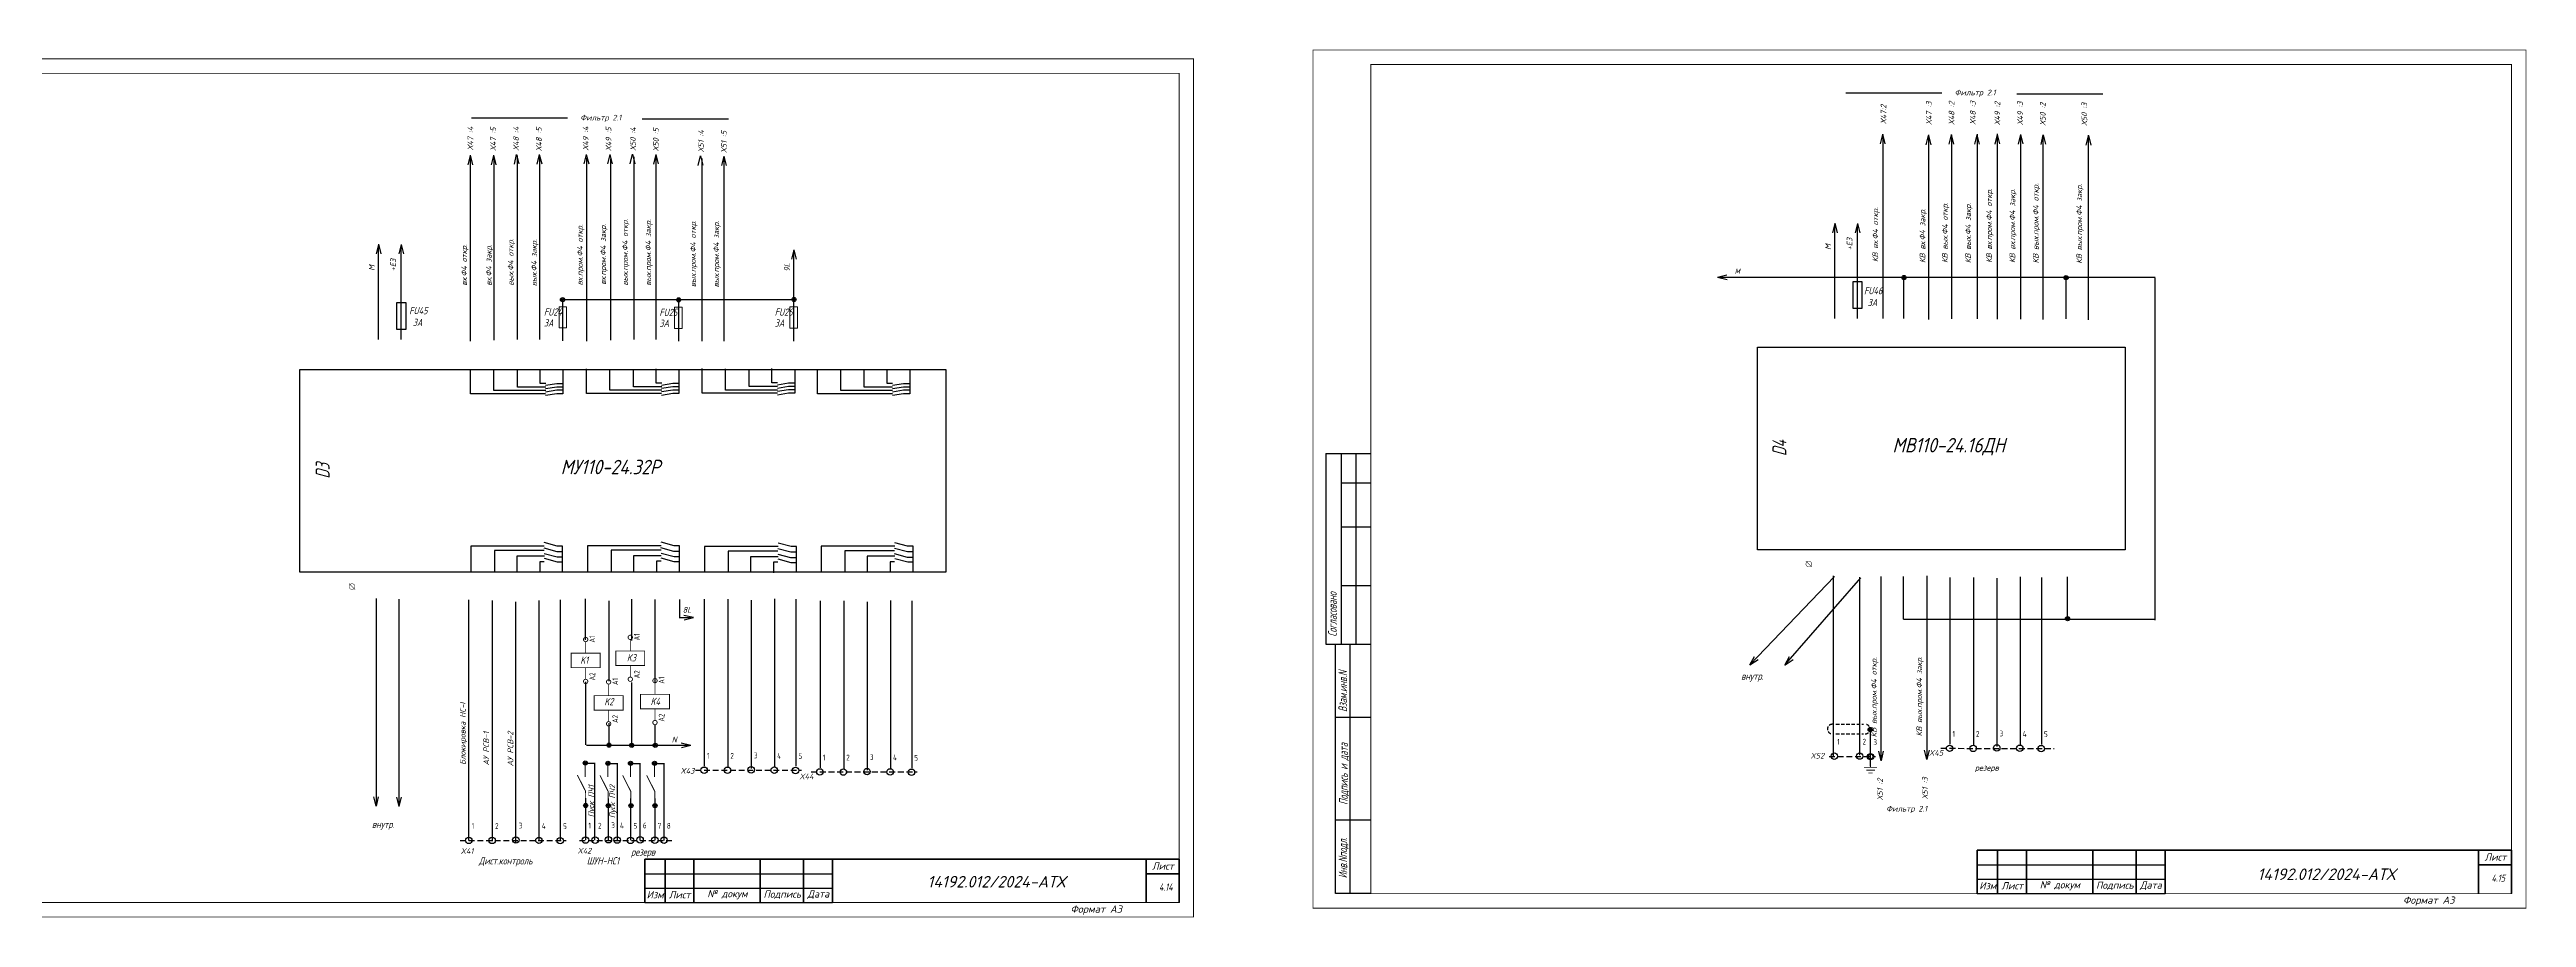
# Model space of a CAD drawing. Header units: millimetres. Extents: x 1463 to 10524, y 7125 to 13164.
# Drawn here: x 8748 to 9605, y 9977 to 10277 of the extents above; entities that cross this region are included whole.
import ezdxf
from ezdxf.enums import TextEntityAlignment as Align

# ---------------------------------------------------------------- set-up
doc = ezdxf.new("R2010")
doc.units = ezdxf.units.MM
doc.header["$LTSCALE"] = 4
doc.set_wipeout_variables(frame=1)
doc.linetypes.add('DASHED', pattern=[0.75, 0.5, -0.25])
doc.linetypes.add('SolidLine', pattern=[0])
for name, color, linetype in [("Contact's", 104, 'Continuous'), ('G', 5, 'Continuous'), ('LOC', 8, 'Continuous'), ('RED_2.5mm^2', 1, 'Continuous'), ('SYMS', 7, 'Continuous'), ('Вспомогательная', 1, 'Continuous'), ('Текст', 2, 'Continuous')]:
    doc.layers.add(name, color=color, linetype=linetype)
for name, color, linetype, lineweight in [('RAMKA', 7, 'Continuous', 25), ('SHTAMP', 7, 'SolidLine', 25), ('Основеая', 5, 'Continuous', 60), ('СХЕМА', 7, 'Continuous', 25)]:
    doc.layers.add(name, color=color, linetype=linetype, lineweight=lineweight)
doc.styles.add('COTES', font='cs_gost2304.shx', dxfattribs={"width": 0.75, "oblique": 15})
doc.styles.add('ISOCPEUR', font='isocpeui.ttf')
doc.styles.add('ISOCPEUR25.10.00', font='isocpeur.ttf', dxfattribs={"height": 2.5})
doc.styles.add('Simplex00.10.00', font='simplex.shx')
doc.styles.add('Simplex25.085.00', font='simplex.shx', dxfattribs={"width": 0.85, "oblique": 15, "height": 2.5})
doc.styles.add('Simplex25.085.15', font='GOST_A.TTF', dxfattribs={"width": 0.85, "oblique": 15, "height": 2.5})
doc.styles.add('Tah25.10.00', font='tahoma.ttf', dxfattribs={"height": 2.5})
doc.styles.add('WD', font='romans.shx')
doc.styles.add('ГОСТ', font='isocpeur.ttf', dxfattribs={"oblique": 15})
doc.styles.add('Стиль мой-1', font='GOST_A.TTF', dxfattribs={"width": 0.85, "oblique": 15, "height": 2.5})
doc.linetypes.add('Modbus_LINE', pattern='A,7.5,-4,["Modbus",Standard,S=2.5,R=0,X=-1.5,Y=-1.25],-15', length=26.5)

# ---------------------------------------------------------------- blocks, each defined once
blk = doc.blocks.new('Формат А3')
at = {"color": 0, "linetype": 'Continuous', "const_width": 0.3}
for points in [[(-420, 297), (0, 297), (0, 0), (-420, 0)], [(-400, 5), (-400, 292), (-5, 292), (-5, 5)]]:
    blk.add_lwpolyline(points, close=True, dxfattribs=at)
at = {"color": 0, "linetype": 'Continuous', "style": 'Simplex00.10.00', "oblique": 15}
blk.add_text('Формат А3', height=2.5, dxfattribs=at).set_placement((-33.67, 2.75), align=Align.MIDDLE_CENTER)
blk = doc.blocks.new('A$C73A268AF')
at = {"lineweight": 30}
for p, q in [((4.57, 157.46), (20.05, 157.46)), ((4.57, 157.46), (4.57, 91.46)), ((9.89, 157.46), (9.89, 91.46)), ((14.97, 157.46), (14.97, 91.46)), ((9.89, 147.31), (20.05, 147.31)), ((9.89, 132.08), (20.05, 132.08)), ((9.89, 111.77), (20.05, 111.77)), ((4.57, 91.46), (20.05, 91.46)), ((7.96, 5.15), (7.96, 91.46)), ((13.04, 5.15), (13.04, 91.46)), ((20.15, 66.08), (7.96, 66.08)), ((20.15, 30.54), (7.96, 30.54))]:
    blk.add_line(p, q, dxfattribs=at)
blk.add_lwpolyline([(20.15, 5.15), (7.96, 5.15)], dxfattribs=at)
at = {"layer": 'Вспомогательная', "color": 7}
for p, q in [((230.15, 15.15), (295.15, 15.15)), ((230.15, 10.15), (295.15, 10.15)), ((230.15, 5.15), (295.15, 5.15))]:
    blk.add_line(p, q, dxfattribs=at)
at = {"layer": 'Основеая', "color": 7}
for p, q in [((230.15, 20.15), (230.15, 5.15)), ((415.15, 20.15), (230.15, 20.15)), ((237.15, 20.15), (237.15, 5.15)), ((247.15, 20.15), (247.15, 5.15)), ((270.15, 20.15), (270.15, 5.15)), ((285.15, 20.15), (285.15, 5.15)), ((295.15, 20.15), (295.15, 5.15)), ((403.72, 20.15), (403.72, 5.15)), ((415.15, 20.15), (415.15, 5.15)), ((403.72, 15.15), (415.15, 15.15))]:
    blk.add_line(p, q, dxfattribs=at)
blk.add_blockref('Формат А3', (420.15, 0.15))
at = {"layer": 'RAMKA', "style": 'COTES', "oblique": 15, "width": 0.75}
for s, p in [('Согласовано', (8.35, 94.1)), ('Взам.инв.N', (11.94, 68.02)), ('Подпись и дата', (12.17, 35.86)), ('Инв.Nподл.', (11.97, 10.43))]:
    blk.add_text(s, height=3, rotation=90, dxfattribs=at).set_placement(p)
at = {"layer": 'Текст', "color": 7, "char_height": 2.5, "style": 'ГОСТ'}
for s, insert, width, attachment_point in [('{\\fISOCPEUR|b0|i0|c204|p34;Лист}', (413.32, 17.81), 11.4585, 6), ('{\\fISOCPEUR|b0|i0|c204|p34;Изм}', (233.75, 7.88), 7, 5), ('{\\fISOCPEUR|b0|i0|c204|p34;Лист}', (242.25, 7.88), 10, 5), ('{\\fISOCPEUR|b0|i0|c204|p34;№ докум}', (258.75, 7.88), 23, 5), ('{\\fISOCPEUR|b0|i0|c204|p34;Подпись}', (277.75, 7.88), 15, 5), ('{\\fISOCPEUR|b0|i0|c204|p34;Дата}', (290.25, 7.88), 10, 5)]:
    blk.add_mtext(s, dxfattribs=dict(at, insert=insert, width=width, attachment_point=attachment_point))
blk = doc.blocks.new('Клеммное соединение')
at = {"linetype": 'Continuous'}
blk.add_wipeout([(0, -1), (-0.44, -0.9), (-0.6, -0.8), (-0.71, -0.7), (-0.8, -0.6), (-0.87, -0.5), (-0.92, -0.4), (-0.95, -0.3), (-0.98, -0.2), (-0.99, -0.1), (-0.99, 0), (-0.99, 0.1), (-0.98, 0.2), (-0.95, 0.3), (-0.92, 0.4), (-0.87, 0.5), (-0.8, 0.6), (-0.71, 0.7), (-0.6, 0.8), (-0.44, 0.9), (0, 1), (0.44, 0.9), (0.6, 0.8), (0.71, 0.7), (0.8, 0.6), (0.87, 0.5), (0.92, 0.4), (0.95, 0.3), (0.98, 0.2), (0.99, 0.1), (1, 0), (0.99, -0.1), (0.98, -0.2), (0.95, -0.3), (0.92, -0.4), (0.87, -0.5), (0.8, -0.6), (0.71, -0.7), (0.6, -0.8), (0.44, -0.9)], dxfattribs=at)
at = {"color": 0, "linetype": 'Continuous', "lineweight": -2, "const_width": 0.15}
blk.add_lwpolyline([(-1.06, -1.06), (1.06, 1.06)], dxfattribs=at)
blk.add_lwpolyline([(-1, 0, 1), (1, 0, 1)], format="xyb", close=True, dxfattribs=at)
blk = doc.blocks.new('WDDOT')
for radius in [0.72, 0.449, 0.223]:
    blk.add_circle((0, 0), radius)
blk = doc.blocks.new('VT0W02')
blk.add_circle((0, 0), 0.0699)
at = {"style": 'WD'}
for tag, p, width in [('INST', (0.062, 0.42), 0.7), ('LOC', (0.062, 0.25), 0.7), ('DESC1', (0.053, -0.385), 0.8)]:
    blk.add_attdef(tag, p, '', height=0.125, dxfattribs=dict(at, width=width))
at = {"style": 'WD', "flags": 1}
for tag, p, height in [('X4TERM01', (-0.07, 0), 0.0125), ('X4TERMDESC01', (-0.055, -0.023), 0.025), ('X2TERMDESC01', (-0.006, 0.029), 0.025), ('STRIPSEQ', (0, 0), 0.00125), ('X2TERM01', (0, 0.07), 0.0125), ('X1TERMDESC01', (0.039, -0.003), 0.025), ('X1TERM01', (0.07, 0), 0.0125), ('LINKTERM', (0, -0.002), 0.00125), ('X8TERM01', (0, -0.07), 0.0125), ('X8TERMDESC01', (0, -0.054), 0.025)]:
    blk.add_attdef(tag, p, '', height=height, dxfattribs=at)
at = {"linetype": 'Continuous', "style": 'WD'}
for tag, p, height, width, flags in [('WIRENO', (0.062, 0.094), 0.125, 0.8, 8), ('TAGSTRIP', (0.053, -0.229), 0.125, 0.9, 8), ('DESC2', (0.053, -0.541), 0.125, 0.8, 8), ('CAT', (0.213, -0.406), 0.109, 0.8, 1), ('DESC3', (0.053, -0.698), 0.125, 0.8, 8)]:
    blk.add_attdef(tag, p, '', height=height, dxfattribs=dict(at, width=width, flags=flags))
at = {"linetype": 'Continuous', "style": 'WD', "width": 0.8, "flags": 1}
blk.add_attdef('MFG', text='', height=0.109, dxfattribs=at).set_placement((0.088, -0.406), align=Align.RIGHT)
at = {"style": 'WD', "width": 0.7, "flags": 1}
blk.add_attdef('ASSYCODE', (0.062, -0.281), '', height=0.01, dxfattribs=at)
blk = doc.blocks.new('Coil')
at = {"color": 0, "linetype": 'Continuous', "lineweight": -2, "const_width": 0.3}
for points in [[(0.75, -0.75, -1), (0.75, 0.75, -1)], [(15.25, -0.75, -1), (15.25, 0.75, -1)]]:
    blk.add_lwpolyline(points, format="xyb", close=True, dxfattribs=at)
for points in [[(5.5, 0), (1.5, 0)], [(10.5, 0), (14.5, 0)]]:
    blk.add_lwpolyline(points, dxfattribs=at)
blk.add_lwpolyline([(5.5, -5), (10.5, -5), (10.5, 5), (5.5, 5)], close=True, dxfattribs=at)
at = {"color": 0, "linetype": 'Continuous', "lineweight": -2, "style": 'Simplex25.085.00', "oblique": 10, "width": 0.8, "flags": 4}
blk.add_attdef('ЭЛЕМЕНТ', text='', height=2.5, dxfattribs=at).set_placement((8, 7.5), align=Align.MIDDLE)
at = {"color": 0, "linetype": 'Continuous', "lineweight": 9, "style": 'ISOCPEUR25.10.00', "oblique": 10, "width": 0.85, "flags": 5}
blk.add_attdef('ТИП', text='', height=2.5, dxfattribs=at).set_placement((8, 7.5), align=Align.MIDDLE)
at = {"color": 0, "linetype": 'Continuous', "lineweight": 9, "style": 'Tah25.10.00', "width": 0.8, "flags": 8}
blk.add_attdef('ОБМОТКА', text='', height=2.5, dxfattribs=at).set_placement((8, 0), align=Align.MIDDLE)
at = {"layer": "Contact's", "linetype": 'Continuous', "lineweight": 9, "style": 'Simplex00.10.00', "width": 0.7, "flags": 8}
for tag, p in [('#(A1/L)', (0.75, -2.3)), ('#(A2/N)', (15.25, -2.3))]:
    blk.add_attdef(tag, text='', height=2, dxfattribs=at).set_placement(p, align=Align.MIDDLE)
blk = doc.blocks.new('PE - заземление')
at = {"color": 0, "linetype": 'Continuous', "lineweight": -2, "const_width": 0.3}
blk.add_lwpolyline([(-0.75, -0.75, -1), (0.75, -0.75, -1)], format="xyb", close=True, dxfattribs=at)
at = {"color": 0, "linetype": 'Continuous', "lineweight": -2}
for points, const_width in [([(-2.25, -4.5), (2.25, -4.5)], 0.25), ([(-1.5, -5.46), (1.5, -5.46)], 0.25), ([(-0.75, -6.42), (0.75, -6.42)], 0.25), ([(0, -4.5), (0, -1.5)], 0.3)]:
    blk.add_lwpolyline(points, dxfattribs=dict(at, const_width=const_width))
at = {"color": 0, "linetype": 'Continuous', "lineweight": 9, "style": 'ISOCPEUR25.10.00', "oblique": 10, "width": 0.85, "flags": 9}
blk.add_attdef('ТИП', (0, 0), '', height=2.5, dxfattribs=at)

msp = doc.modelspace()

# ---------------------------------------------------------------- linework, layer by layer
at = {"color": 7, "ltscale": 0.2}
for p, q in [((9402.95, 10262.08), (9369.7, 10262.08)), ((9428.9, 10261.9), (9458.77, 10261.9)), ((8927.06, 10253.39), (8893.81, 10253.39)), ((8953.01, 10253.21), (8982.88, 10253.21)), ((8893.52, 10158.05), (8893.52, 10166.62)), ((8901.59, 10159.17), (8901.59, 10166.53)), ((8909.74, 10160.35), (8909.74, 10166.41)), ((8917.62, 10161.65), (8917.62, 10166.57)), ((8925.53, 10166.42), (8925.53, 10158.05)), ((8933.69, 10158.13), (8933.69, 10166.7)), ((8941.76, 10159.25), (8941.76, 10166.61)), ((8949.91, 10160.43), (8949.91, 10166.49)), ((8957.79, 10161.73), (8957.79, 10166.65)), ((8965.7, 10166.5), (8965.7, 10158.13)), ((8973.78, 10158.22), (8973.78, 10166.79)), ((8981.85, 10159.34), (8981.85, 10166.7)), ((8990.01, 10160.52), (8990.01, 10166.58)), ((8997.88, 10161.82), (8997.88, 10166.74)), ((9005.79, 10166.59), (9005.79, 10158.22)), ((9013.62, 10158.05), (9013.62, 10166.61)), ((9021.7, 10159.16), (9021.7, 10166.52)), ((9029.85, 10160.35), (9029.85, 10166.41)), ((9037.73, 10161.64), (9037.73, 10166.56)), ((9045.64, 10166.41), (9045.64, 10158.05)), ((8919.52, 10158.05), (8893.52, 10158.05)), ((8919.55, 10159.17), (8901.59, 10159.17)), ((8919.55, 10160.35), (8909.74, 10160.35)), ((8919.55, 10161.65), (8917.62, 10161.65)), ((8923.35, 10161.52), (8919.51, 10160.88)), ((8923.36, 10159.26), (8919.52, 10158.61)), ((8923.36, 10158.05), (8919.52, 10157.41)), ((8923.37, 10160.38), (8919.53, 10159.74)), ((8925.51, 10161.52), (8923.35, 10161.52)), ((8925.53, 10159.26), (8923.36, 10159.26)), ((8925.53, 10158.05), (8923.36, 10158.05)), ((8925.54, 10160.38), (8923.37, 10160.38)), ((8959.69, 10158.13), (8933.69, 10158.13)), ((8959.72, 10159.25), (8941.76, 10159.25)), ((8959.72, 10160.43), (8949.91, 10160.43)), ((8959.72, 10161.73), (8957.79, 10161.73)), ((8963.52, 10161.61), (8959.67, 10160.96)), ((8963.53, 10159.34), (8959.69, 10158.69)), ((8963.53, 10158.13), (8959.69, 10157.49)), ((8963.54, 10160.47), (8959.7, 10159.82)), ((8965.68, 10161.61), (8963.52, 10161.61)), ((8965.7, 10159.34), (8963.53, 10159.34)), ((8965.7, 10158.13), (8963.53, 10158.13)), ((8965.71, 10160.47), (8963.54, 10160.47)), ((8999.78, 10158.22), (8973.78, 10158.22)), ((8999.81, 10159.34), (8981.85, 10159.34)), ((8999.81, 10160.52), (8990.01, 10160.52)), ((8999.81, 10161.82), (8997.88, 10161.82)), ((9003.61, 10161.7), (8999.77, 10161.05)), ((9003.62, 10159.43), (8999.78, 10158.78)), ((9003.62, 10158.22), (8999.78, 10157.58)), ((9003.64, 10160.55), (8999.8, 10159.91)), ((9005.78, 10161.69), (9003.61, 10161.69)), ((9005.79, 10159.43), (9003.62, 10159.43)), ((9005.79, 10158.22), (9003.62, 10158.22)), ((9005.8, 10160.55), (9003.64, 10160.55)), ((9039.63, 10158.05), (9013.62, 10158.05)), ((9039.66, 10159.16), (9021.7, 10159.16)), ((9039.66, 10160.35), (9029.85, 10160.35)), ((9039.66, 10161.64), (9037.73, 10161.64)), ((9043.45, 10161.52), (9039.61, 10160.87)), ((9043.47, 10159.25), (9039.63, 10158.6)), ((9043.47, 10158.05), (9039.63, 10157.4)), ((9043.48, 10160.38), (9039.64, 10159.73)), ((9045.62, 10161.52), (9043.45, 10161.52)), ((9045.64, 10159.25), (9043.47, 10159.25)), ((9045.64, 10158.05), (9043.47, 10158.05)), ((9045.65, 10160.38), (9043.48, 10160.38)), ((8919.06, 10105.33), (8893.58, 10105.33)), ((8893.58, 10105.33), (8893.58, 10096.48)), ((8919.04, 10103.78), (8901.79, 10103.78)), ((8901.79, 10103.78), (8901.79, 10096.35)), ((8923.5, 10103.38), (8919.01, 10104.58)), ((8923.55, 10105.33), (8919.06, 10106.54)), ((8925.36, 10103.38), (8923.5, 10103.38)), ((8925.41, 10105.33), (8923.55, 10105.33)), ((8925.41, 10096.48), (8925.41, 10105.33)), ((8959.5, 10105.46), (8934.02, 10105.46)), ((8934.02, 10105.46), (8934.02, 10096.61)), ((8959.48, 10103.9), (8942.23, 10103.9)), ((8942.23, 10103.9), (8942.23, 10096.48)), ((8963.93, 10103.5), (8959.45, 10104.71)), ((8963.99, 10105.46), (8959.5, 10106.66)), ((8965.79, 10103.5), (8963.93, 10103.5)), ((8965.85, 10105.46), (8963.99, 10105.46)), ((8965.85, 10096.61), (8965.85, 10105.46)), ((9000, 10105.13), (8974.52, 10105.13)), ((8974.52, 10105.13), (8974.52, 10096.27)), ((8999.98, 10103.57), (8982.73, 10103.57)), ((8982.73, 10103.57), (8982.73, 10096.14)), ((9004.44, 10103.17), (8999.95, 10104.37)), ((9004.49, 10105.13), (9000, 10106.33)), ((9006.29, 10103.17), (9004.44, 10103.17)), ((9006.35, 10105.13), (9004.49, 10105.13)), ((9006.35, 10096.27), (9006.35, 10105.13)), ((9040.39, 10105.3), (9014.9, 10105.3)), ((9014.9, 10105.3), (9014.9, 10096.44)), ((9040.36, 10103.74), (9023.11, 10103.74)), ((9023.11, 10103.74), (9023.11, 10096.31)), ((9044.82, 10103.34), (9040.33, 10104.54)), ((9044.87, 10105.3), (9040.39, 10106.5)), ((9046.68, 10103.34), (9044.82, 10103.34)), ((9046.73, 10105.3), (9044.87, 10105.3)), ((9046.73, 10096.44), (9046.73, 10105.3)), ((8919.11, 10101.85), (8909.55, 10101.85)), ((8909.55, 10101.85), (8909.55, 10096.41)), ((8919.04, 10099.93), (8917.51, 10099.93)), ((8917.51, 10099.93), (8917.51, 10096.28)), ((8923.54, 10101.44), (8919.06, 10102.65)), ((8923.62, 10099.78), (8919.14, 10100.99)), ((8925.4, 10101.44), (8923.54, 10101.44)), ((8925.48, 10099.78), (8923.62, 10099.78)), ((8959.54, 10101.98), (8949.99, 10101.98)), ((8949.99, 10101.98), (8949.99, 10096.54)), ((8959.48, 10100.06), (8957.95, 10100.06)), ((8957.95, 10100.06), (8957.95, 10096.41)), ((8963.98, 10101.57), (8959.49, 10102.77)), ((8964.06, 10099.91), (8959.58, 10101.11)), ((8965.84, 10101.57), (8963.98, 10101.57)), ((8965.92, 10099.91), (8964.06, 10099.91)), ((9000.05, 10101.65), (8990.49, 10101.65)), ((8990.49, 10101.65), (8990.49, 10096.21)), ((8999.98, 10099.72), (8998.45, 10099.72)), ((8998.45, 10099.72), (8998.45, 10096.08)), ((9004.48, 10101.24), (9000, 10102.44)), ((9004.56, 10099.58), (9000.08, 10100.78)), ((9006.34, 10101.24), (9004.48, 10101.24)), ((9006.42, 10099.58), (9004.56, 10099.58)), ((9040.43, 10101.81), (9030.87, 10101.81)), ((9030.87, 10101.81), (9030.87, 10096.38)), ((9040.36, 10099.89), (9038.84, 10099.89)), ((9038.84, 10099.89), (9038.84, 10096.24)), ((9044.86, 10101.41), (9040.38, 10102.61)), ((9044.95, 10099.75), (9040.46, 10100.95)), ((9046.72, 10101.41), (9044.86, 10101.41)), ((9046.81, 10099.75), (9044.95, 10099.75))]:
    msp.add_line(p, q, dxfattribs=at)
at = {"color": 1, "ltscale": 0.2}
for p, q in [((8909.68, 10240.48), (8909.68, 10176.84)), ((9382.5, 10247.73), (9382.5, 10184.11)), ((9398.37, 10247.62), (9398.37, 10183.79)), ((9406.28, 10247.63), (9406.28, 10184.01)), ((9415.15, 10247.85), (9415.15, 10184.01)), ((9422.12, 10248), (9422.12, 10183.89)), ((9437.98, 10247.39), (9437.98, 10183.81)), ((8901.63, 10239.68), (8901.63, 10176.61)), ((8917.35, 10239.92), (8917.35, 10176.84)), ((8941.96, 10239.34), (8941.96, 10176.61)), ((8950.01, 10240.06), (8950.01, 10176.83)), ((8957.69, 10239.82), (8957.69, 10176.84)), ((8973.57, 10239.51), (8973.57, 10176.29)), ((8981.24, 10239.27), (8981.24, 10176.29)), ((9365.9, 10184.1), (9365.9, 10216.41)), ((9373.74, 10184.1), (9373.74, 10216.41)), ((8861.66, 10176.84), (8861.66, 10209.14)), ((8869.49, 10176.84), (8869.49, 10209.14)), ((9476.82, 10079.64), (9476.82, 10198.21)), ((9382.01, 10031.29), (9382.01, 10094.83)), ((9405.83, 10036.72), (9405.83, 10094.51)), ((9414, 10036.46), (9414, 10094.51)), ((9430.19, 10036.46), (9430.19, 10094.67)), ((9437.55, 10036.71), (9437.55, 10094.51)), ((8892.92, 10003.45), (8892.92, 10086.76)), ((8901.09, 10003.19), (8901.09, 10086.5)), ((8909.18, 10002.7), (8909.18, 10086.01)), ((8917.28, 10003.19), (8917.28, 10086.5)), ((8924.64, 10003.43), (8924.64, 10086.75)), ((8933.38, 10072.86), (8933.38, 10087.12)), ((8941.51, 10058.6), (8941.51, 10086.37)), ((8949.32, 10072.71), (8949.32, 10086.97)), ((8957.43, 10058), (8957.43, 10086.82)), ((8966.01, 10080.54), (8966.01, 10086.84)), ((8974.55, 10029.13), (8974.55, 10086.93)), ((8982.72, 10028.88), (8982.72, 10086.93)), ((8990.82, 10028.39), (8990.82, 10086.62)), ((8998.91, 10028.88), (8998.91, 10087.08)), ((9006.27, 10029.12), (9006.27, 10086.93)), ((9014.67, 10028.53), (9014.67, 10086.33)), ((9022.84, 10028.28), (9022.84, 10086.33)), ((9030.93, 10027.79), (9030.93, 10086.02)), ((9039.03, 10028.28), (9039.03, 10086.48)), ((9046.39, 10028.52), (9046.39, 10086.33)), ((9422.1, 10035.97), (9422.1, 10094.21)), ((8933.4, 10036.52), (8933.4, 10058.32)), ((8949.33, 10036.37), (8949.33, 10058.16)), ((8941.52, 10036.29), (8941.52, 10044.05)), ((8957.44, 10036.35), (8957.44, 10043.45)), ((8936.54, 10003.52), (8936.54, 10030.28)), ((8944.38, 10003.43), (8944.38, 10030.19)), ((8952.22, 10003.43), (8952.22, 10030.19)), ((8960.53, 10003.43), (8960.53, 10030.19)), ((8933.41, 10003.61), (8933.41, 10018.03)), ((8941.25, 10003.52), (8941.25, 10017.93)), ((8949.08, 10003.52), (8949.08, 10017.93)), ((8957.4, 10003.52), (8957.4, 10017.93))]:
    msp.add_line(p, q, dxfattribs=at)
at = {"linetype": 'DASHED', "ltscale": 0.6}
for p, q in [((9366.28, 10043.64), (9375.9, 10043.64)), ((9366.28, 10040.35), (9375.84, 10040.35))]:
    msp.add_line(p, q, dxfattribs=at)
at = {"linetype": 'DASHED'}
for p, q in [((9402.67, 10035.34), (9441.87, 10035.28)), ((8971.38, 10027.75), (9008.09, 10027.75)), ((9011.5, 10027.15), (9048.21, 10027.15)), ((9363.94, 10032.53), (9379.99, 10032.47)), ((8889.9, 10003.48), (8926.61, 10003.48)), ((8931.23, 10003.44), (8963.26, 10003.44))]:
    msp.add_line(p, q, dxfattribs=at)
at = {"linetype": 'Continuous', "ltscale": 0.6}
for points in [[(8867.97, 10189.6), (8871.08, 10189.6), (8871.08, 10180.29), (8867.97, 10180.29)], [(9372.22, 10196.86), (9375.32, 10196.86), (9375.32, 10187.56), (9372.22, 10187.56)]]:
    msp.add_lwpolyline(points, close=True, dxfattribs=at)
at = {"ltscale": 0.2, "const_width": 0.33}
for points in [[(8933.39, 10015.64), (8933.38, 10020.44), (8930.51, 10026.09)], [(8933.23, 10025.46), (8933.23, 10030.09)], [(8941.22, 10015.54), (8941.22, 10020.34), (8938.35, 10025.99)], [(8941.07, 10025.37), (8941.07, 10029.99)], [(8949.06, 10015.54), (8949.05, 10020.34), (8946.19, 10025.99)], [(8948.91, 10025.37), (8948.91, 10029.99)], [(8957.38, 10015.54), (8957.37, 10020.34), (8954.5, 10025.99)], [(8957.22, 10025.37), (8957.22, 10029.99)]]:
    msp.add_lwpolyline(points, dxfattribs=at)
at = {"linetype": 'DASHED', "ltscale": 0.6}
for centre, start, end in [((9364.98, 10042.01), 87.39587, 270), ((9376.49, 10041.99), 267.39587, 90)]:
    msp.add_arc(centre, 1.64, start, end, dxfattribs=at)
at = {"layer": 'G', "color": 0}
for points in [[(9005.48, 10176.29), (9005.48, 10207.61)], [(8925.6, 10190.67), (9005.27, 10190.67)]]:
    msp.add_lwpolyline(points, dxfattribs=at)
at = {"layer": 'RED_2.5mm^2', "linetype": 'Continuous', "ltscale": 0.2}
for p, q in [((8893.38, 10240.64), (8893.38, 10176.29)), ((9430.24, 10247.69), (9430.24, 10183.9)), ((9453.64, 10247.53), (9453.64, 10183.64)), ((8933.71, 10239.58), (8933.71, 10176.29)), ((9325.6, 10198.43), (9476.88, 10198.43)), ((9389.83, 10184.14), (9389.83, 10198.38)), ((9445.99, 10184.01), (9445.99, 10198.26)), ((8925.44, 10176.36), (8925.44, 10190.6)), ((8965.61, 10176.31), (8965.61, 10190.55)), ((9389.74, 10080.05), (9389.74, 10094.83)), ((9397.85, 10031.46), (9397.85, 10095.02)), ((9446.51, 10079.92), (9446.51, 10094.71)), ((8965.74, 10080.6), (8969.91, 10080.6)), ((9389.75, 10080.07), (9476.82, 10080.07)), ((8933.68, 10036.4), (8969.45, 10036.4)), ((9378.31, 10029.12), (9378.31, 10041.83)), ((8933.27, 10030.19), (8936.44, 10030.19)), ((8941.11, 10030.1), (8944.28, 10030.1)), ((8948.94, 10030.1), (8952.12, 10030.1)), ((8957.26, 10030.1), (8960.43, 10030.1))]:
    msp.add_line(p, q, dxfattribs=at)
at = {"layer": 'RED_2.5mm^2', "color": 6, "linetype": 'Modbus_LINE', "ltscale": 40}
for p, q in [((9365.49, 10032.44), (9365.49, 10095.02)), ((9374.56, 10032.93), (9374.56, 10094.54))]:
    msp.add_line(p, q, dxfattribs=at)
at = {"layer": 'RED_2.5mm^2', "color": 6, "linetype": 'Modbus_LINE', "ltscale": 0.2}
for p, q in [((8860.92, 10015.69), (8860.92, 10087.22)), ((8868.84, 10015.53), (8868.84, 10086.99))]:
    msp.add_line(p, q, dxfattribs=at)
at = {"layer": 'SYMS', "linetype": 'Continuous', "ltscale": 0.2}
for p, q in [((8893.42, 10240.54), (8892.62, 10237.27)), ((8893.45, 10240.58), (8894.26, 10237.31)), ((8901.47, 10240.54), (8900.68, 10237.28)), ((8901.51, 10240.58), (8902.32, 10237.31)), ((8909.38, 10240.81), (8908.58, 10237.54)), ((8909.41, 10240.85), (8910.22, 10237.58)), ((8917.31, 10240.82), (8916.51, 10237.55)), ((8917.34, 10240.86), (8918.16, 10237.59)), ((8933.59, 10240.87), (8932.79, 10237.61)), ((8933.62, 10240.91), (8934.43, 10237.64)), ((8941.71, 10240.87), (8940.91, 10237.61)), ((8941.74, 10240.91), (8942.55, 10237.64)), ((8949.51, 10240.93), (8948.72, 10237.66)), ((8949.55, 10240.96), (8950.36, 10237.69)), ((8957.66, 10240.82), (8956.86, 10237.55)), ((8957.69, 10240.86), (8958.5, 10237.59)), ((8973.07, 10240.38), (8972.27, 10237.11)), ((8973.1, 10240.42), (8973.91, 10237.15)), ((8981.21, 10240.27), (8980.41, 10237.01)), ((8981.24, 10240.31), (8982.05, 10237.04)), ((9382.4, 10247.82), (9381.6, 10244.55)), ((9382.43, 10247.86), (9383.24, 10244.58)), ((9398.27, 10247.45), (9397.47, 10244.19)), ((9398.3, 10247.49), (9399.11, 10244.22)), ((9406.17, 10247.72), (9405.37, 10244.45)), ((9406.2, 10247.76), (9407.02, 10244.49)), ((9415.05, 10247.68), (9414.25, 10244.41)), ((9415.08, 10247.72), (9415.89, 10244.45)), ((9422.08, 10247.73), (9421.28, 10244.47)), ((9422.11, 10247.77), (9422.92, 10244.5)), ((9430.2, 10247.73), (9429.4, 10244.47)), ((9430.23, 10247.77), (9431.04, 10244.5)), ((9437.99, 10247.63), (9437.19, 10244.36)), ((9438.02, 10247.67), (9438.83, 10244.4)), ((9453.67, 10247.37), (9452.87, 10244.1)), ((9453.71, 10247.41), (9454.52, 10244.13)), ((9365.92, 10217.01), (9365.12, 10213.74)), ((9365.95, 10217.05), (9366.76, 10213.78)), ((9373.75, 10216.98), (9372.95, 10213.71)), ((9373.79, 10217.02), (9374.6, 10213.75)), ((8861.67, 10209.75), (8860.87, 10206.48)), ((8861.71, 10209.78), (8862.52, 10206.51)), ((8869.51, 10209.72), (8868.71, 10206.45)), ((8869.54, 10209.76), (8870.35, 10206.48)), ((9005.44, 10207.87), (9004.64, 10204.61)), ((9005.47, 10207.91), (9006.28, 10204.64)), ((9325.29, 10198.39), (9328.56, 10199.21)), ((9325.33, 10198.36), (9328.59, 10197.56)), ((8970.69, 10080.56), (8967.42, 10081.36)), ((8970.73, 10080.53), (8967.45, 10079.71)), ((8969.75, 10036.36), (8966.49, 10037.16)), ((8969.79, 10036.33), (8966.52, 10035.52)), ((9397.81, 10031.42), (9397, 10034.69)), ((9397.85, 10031.46), (9398.64, 10034.72)), ((9381.99, 10031.06), (9381.18, 10034.33)), ((9382.02, 10031.1), (9382.82, 10034.37))]:
    msp.add_line(p, q, dxfattribs=at)
at = {"layer": 'SYMS', "color": 6, "linetype": 'Continuous', "ltscale": 0.2}
for p, q in [((9336.47, 10064.19), (9338.1, 10067.14)), ((9336.52, 10064.19), (9339.33, 10066.05)), ((9348.63, 10064.17), (9350.26, 10067.12)), ((9348.68, 10064.18), (9351.48, 10066.03)), ((8860.88, 10015.29), (8860.07, 10018.56)), ((8860.92, 10015.33), (8861.71, 10018.6)), ((8868.8, 10015.16), (8867.99, 10018.43)), ((8868.83, 10015.2), (8869.63, 10018.46))]:
    msp.add_line(p, q, dxfattribs=at)
at = {"layer": 'СХЕМА', "color": 7, "linetype": 'Continuous', "lineweight": 20, "ltscale": 30}
for points in [[(8924.2, 10188.16), (8926.77, 10188.16), (8926.77, 10180.84), (8924.2, 10180.84)], [(8964.17, 10188.01), (8966.75, 10188.01), (8966.75, 10180.69), (8964.17, 10180.69)], [(9004.11, 10188.13), (9006.69, 10188.13), (9006.69, 10180.8), (9004.11, 10180.8)]]:
    msp.add_lwpolyline(points, close=True, dxfattribs=at)

# ---------------------------------------------------------------- block references
at = {"ltscale": 1.2}
for p in [(9185.1, 9979.89), (8723.71, 9976.8)]:
    msp.add_blockref('A$C73A268AF', p, dxfattribs=at)
msp.add_blockref('PE - заземление', (9378.29, 10033.23))
at = {"layer": 'SYMS', "linetype": 'Continuous', "ltscale": 0.2, "rotation": 90}
for p in [(9389.85, 10198.27), (9445.99, 10198.26), (8925.39, 10190.6), (8965.61, 10190.56), (9005.54, 10190.67), (9446.5, 10080.22), (9378.15, 10041.83)]:
    msp.add_blockref('WDDOT', p, dxfattribs=at)
at = {"layer": 'SYMS', "linetype": 'Continuous', "ltscale": 0.2}
ref = msp.add_blockref('Coil', (8933.39, 10057.75), dxfattribs=dict(at, rotation=90))
ref.add_attrib('#(A1/L)', 'A1', dxfattribs={"layer": "Contact's", "linetype": 'Continuous', "lineweight": 9, "height": 2, "rotation": 90, "style": 'Simplex00.10.00', "width": 0.7, "flags": 8}).set_placement((8935.69, 10073.16), align=Align.MIDDLE)
ref.add_attrib('#(A2/N)', 'A2', dxfattribs={"layer": "Contact's", "linetype": 'Continuous', "lineweight": 9, "height": 2, "rotation": 90, "style": 'Simplex00.10.00', "width": 0.7, "flags": 8}).set_placement((8935.69, 10060.2), align=Align.MIDDLE)
ref = msp.add_blockref('Coil', (8948.84, 10058.5), dxfattribs=dict(at, rotation=90))
ref.add_attrib('#(A1/L)', 'A1', dxfattribs={"layer": "Contact's", "linetype": 'Continuous', "lineweight": 9, "height": 2, "rotation": 90, "style": 'Simplex00.10.00', "width": 0.7, "flags": 8}).set_placement((8951.14, 10073.91), align=Align.MIDDLE)
ref.add_attrib('#(A2/N)', 'A2', dxfattribs={"layer": "Contact's", "linetype": 'Continuous', "lineweight": 9, "height": 2, "rotation": 90, "style": 'Simplex00.10.00', "width": 0.7, "flags": 8}).set_placement((8951.14, 10060.95), align=Align.MIDDLE)
ref = msp.add_blockref('Coil', (8941.34, 10043.06), dxfattribs=dict(at, rotation=90))
ref.add_attrib('#(A1/L)', 'A1', dxfattribs={"layer": "Contact's", "linetype": 'Continuous', "lineweight": 9, "height": 2, "rotation": 90, "style": 'Simplex00.10.00', "width": 0.7, "flags": 8}).set_placement((8943.64, 10058.47), align=Align.MIDDLE)
ref.add_attrib('#(A2/N)', 'A2', dxfattribs={"layer": "Contact's", "linetype": 'Continuous', "lineweight": 9, "height": 2, "rotation": 90, "style": 'Simplex00.10.00', "width": 0.7, "flags": 8}).set_placement((8943.64, 10045.51), align=Align.MIDDLE)
ref = msp.add_blockref('Coil', (8957.39, 10043.51), dxfattribs=dict(at, rotation=90))
ref.add_attrib('#(A1/L)', 'A1', dxfattribs={"layer": "Contact's", "linetype": 'Continuous', "lineweight": 9, "height": 2, "rotation": 90, "style": 'Simplex00.10.00', "width": 0.7, "flags": 8}).set_placement((8959.69, 10058.92), align=Align.MIDDLE)
ref.add_attrib('#(A2/N)', 'A2', dxfattribs={"layer": "Contact's", "linetype": 'Continuous', "lineweight": 9, "height": 2, "rotation": 90, "style": 'Simplex00.10.00', "width": 0.7, "flags": 8}).set_placement((8959.69, 10045.96), align=Align.MIDDLE)
for p in [(8941.46, 10036.42), (8949.34, 10036.35), (8957.48, 10036.39)]:
    msp.add_blockref('WDDOT', p, dxfattribs=at)
ref = msp.add_blockref('VT0W02', (9365.74, 10032.62), dxfattribs=dict(at, xscale=16, yscale=16, zscale=16))
ref.add_attrib('LOC', '1', (9366.74, 10036.62), dxfattribs={"layer": 'LOC', "height": 2, "style": 'WD', "width": 0.7})
ref = msp.add_blockref('VT0W02', (9374.52, 10032.65), dxfattribs=dict(at, xscale=16, yscale=16, zscale=16))
ref.add_attrib('LOC', '2', (9375.52, 10036.65), dxfattribs={"layer": 'LOC', "height": 2, "style": 'WD', "width": 0.7})
ref = msp.add_blockref('VT0W02', (9378.29, 10032.44), dxfattribs=dict(at, xscale=16, yscale=16, zscale=16))
ref.add_attrib('LOC', '3', (9379.29, 10036.44), dxfattribs={"layer": 'LOC', "height": 2, "style": 'WD', "width": 0.7})
ref = msp.add_blockref('VT0W02', (9405.67, 10035.33), dxfattribs=dict(at, xscale=16, yscale=16, zscale=16))
ref.add_attrib('LOC', '1', (9406.67, 10039.33), dxfattribs={"layer": 'LOC', "height": 2, "style": 'WD', "width": 0.7})
ref = msp.add_blockref('VT0W02', (9413.79, 10035.31), dxfattribs=dict(at, xscale=16, yscale=16, zscale=16))
ref.add_attrib('LOC', '2', (9414.79, 10039.31), dxfattribs={"layer": 'LOC', "height": 2, "style": 'WD', "width": 0.7})
ref = msp.add_blockref('VT0W02', (9421.98, 10035.47), dxfattribs=dict(at, xscale=16, yscale=16, zscale=16))
ref.add_attrib('LOC', '3', (9422.98, 10039.47), dxfattribs={"layer": 'LOC', "height": 2, "style": 'WD', "width": 0.7})
ref = msp.add_blockref('VT0W02', (9429.98, 10035.34), dxfattribs=dict(at, xscale=16, yscale=16, zscale=16))
ref.add_attrib('LOC', '4', (9430.98, 10039.34), dxfattribs={"layer": 'LOC', "height": 2, "style": 'WD', "width": 0.7})
ref = msp.add_blockref('VT0W02', (9437.34, 10035.23), dxfattribs=dict(at, xscale=16, yscale=16, zscale=16))
ref.add_attrib('LOC', '5', (9438.34, 10039.23), dxfattribs={"layer": 'LOC', "height": 2, "style": 'WD', "width": 0.7})
at = {"layer": 'SYMS', "ltscale": 0.2, "rotation": 180}
for p in [(8933.26, 10030.23), (8941.1, 10030.13), (8948.94, 10030.13), (8957.25, 10030.13), (8933.4, 10015.55), (8941.24, 10015.46), (8949.08, 10015.46), (8957.39, 10015.46)]:
    msp.add_blockref('WDDOT', p, dxfattribs=at)
at = {"layer": 'SYMS', "linetype": 'Continuous', "ltscale": 0.2}
ref = msp.add_blockref('VT0W02', (8974.39, 10027.75), dxfattribs=dict(at, xscale=16, yscale=16, zscale=16))
ref.add_attrib('LOC', '1', (8975.39, 10031.75), dxfattribs={"layer": 'LOC', "height": 2, "style": 'WD', "width": 0.7})
ref = msp.add_blockref('VT0W02', (8982.51, 10027.73), dxfattribs=dict(at, xscale=16, yscale=16, zscale=16))
ref.add_attrib('LOC', '2', (8983.51, 10031.73), dxfattribs={"layer": 'LOC', "height": 2, "style": 'WD', "width": 0.7})
ref = msp.add_blockref('VT0W02', (8990.7, 10027.88), dxfattribs=dict(at, xscale=16, yscale=16, zscale=16))
ref.add_attrib('LOC', '3', (8991.7, 10031.88), dxfattribs={"layer": 'LOC', "height": 2, "style": 'WD', "width": 0.7})
ref = msp.add_blockref('VT0W02', (8998.7, 10027.76), dxfattribs=dict(at, xscale=16, yscale=16, zscale=16))
ref.add_attrib('LOC', '4', (8999.7, 10031.76), dxfattribs={"layer": 'LOC', "height": 2, "style": 'WD', "width": 0.7})
ref = msp.add_blockref('VT0W02', (9006.06, 10027.65), dxfattribs=dict(at, xscale=16, yscale=16, zscale=16))
ref.add_attrib('LOC', '5', (9007.06, 10031.65), dxfattribs={"layer": 'LOC', "height": 2, "style": 'WD', "width": 0.7})
ref = msp.add_blockref('VT0W02', (9014.5, 10027.15), dxfattribs=dict(at, xscale=16, yscale=16, zscale=16))
ref.add_attrib('LOC', '1', (9015.5, 10031.15), dxfattribs={"layer": 'LOC', "height": 2, "style": 'WD', "width": 0.7})
ref = msp.add_blockref('VT0W02', (9022.62, 10027.13), dxfattribs=dict(at, xscale=16, yscale=16, zscale=16))
ref.add_attrib('LOC', '2', (9023.62, 10031.13), dxfattribs={"layer": 'LOC', "height": 2, "style": 'WD', "width": 0.7})
ref = msp.add_blockref('VT0W02', (9030.81, 10027.28), dxfattribs=dict(at, xscale=16, yscale=16, zscale=16))
ref.add_attrib('LOC', '3', (9031.81, 10031.28), dxfattribs={"layer": 'LOC', "height": 2, "style": 'WD', "width": 0.7})
ref = msp.add_blockref('VT0W02', (9038.82, 10027.16), dxfattribs=dict(at, xscale=16, yscale=16, zscale=16))
ref.add_attrib('LOC', '4', (9039.82, 10031.16), dxfattribs={"layer": 'LOC', "height": 2, "style": 'WD', "width": 0.7})
ref = msp.add_blockref('VT0W02', (9046.18, 10027.04), dxfattribs=dict(at, xscale=16, yscale=16, zscale=16))
ref.add_attrib('LOC', '5', (9047.18, 10031.04), dxfattribs={"layer": 'LOC', "height": 2, "style": 'WD', "width": 0.7})
ref = msp.add_blockref('VT0W02', (8892.91, 10003.48), dxfattribs=dict(at, xscale=16, yscale=16, zscale=16))
ref.add_attrib('LOC', '1', (8893.91, 10007.48), dxfattribs={"layer": 'LOC', "height": 2, "style": 'WD', "width": 0.7})
ref = msp.add_blockref('VT0W02', (8901.03, 10003.46), dxfattribs=dict(at, xscale=16, yscale=16, zscale=16))
ref.add_attrib('LOC', '2', (8902.03, 10007.46), dxfattribs={"layer": 'LOC', "height": 2, "style": 'WD', "width": 0.7})
ref = msp.add_blockref('VT0W02', (8909.22, 10003.61), dxfattribs=dict(at, xscale=16, yscale=16, zscale=16))
ref.add_attrib('LOC', '3', (8910.22, 10007.61), dxfattribs={"layer": 'LOC', "height": 2, "style": 'WD', "width": 0.7})
ref = msp.add_blockref('VT0W02', (8917.22, 10003.49), dxfattribs=dict(at, xscale=16, yscale=16, zscale=16))
ref.add_attrib('LOC', '4', (8918.22, 10007.49), dxfattribs={"layer": 'LOC', "height": 2, "style": 'WD', "width": 0.7})
ref = msp.add_blockref('VT0W02', (8924.58, 10003.38), dxfattribs=dict(at, xscale=16, yscale=16, zscale=16))
ref.add_attrib('LOC', '5', (8925.58, 10007.38), dxfattribs={"layer": 'LOC', "height": 2, "style": 'WD', "width": 0.7})
ref = msp.add_blockref('VT0W02', (8933.34, 10003.58), dxfattribs=dict(at, xscale=16, yscale=16, zscale=16))
ref.add_attrib('LOC', '1', (8934.34, 10007.58), dxfattribs={"layer": 'LOC', "height": 2, "style": 'WD', "width": 0.7})
ref = msp.add_blockref('VT0W02', (8936.69, 10003.56), dxfattribs=dict(at, xscale=16, yscale=16, zscale=16))
ref.add_attrib('LOC', '2', (8937.69, 10007.56), dxfattribs={"layer": 'LOC', "height": 2, "style": 'WD', "width": 0.7})
ref = msp.add_blockref('VT0W02', (8941.27, 10003.71), dxfattribs=dict(at, xscale=16, yscale=16, zscale=16))
ref.add_attrib('LOC', '3', (8942.27, 10007.71), dxfattribs={"layer": 'LOC', "height": 2, "style": 'WD', "width": 0.7})
ref = msp.add_blockref('VT0W02', (8944.28, 10003.59), dxfattribs=dict(at, xscale=16, yscale=16, zscale=16))
ref.add_attrib('LOC', '4', (8945.28, 10007.59), dxfattribs={"layer": 'LOC', "height": 2, "style": 'WD', "width": 0.7})
ref = msp.add_blockref('VT0W02', (8948.94, 10003.48), dxfattribs=dict(at, xscale=16, yscale=16, zscale=16))
ref.add_attrib('LOC', '5', (8949.94, 10007.48), dxfattribs={"layer": 'LOC', "height": 2, "style": 'WD', "width": 0.7})
ref = msp.add_blockref('VT0W02', (8952.23, 10003.64), dxfattribs=dict(at, xscale=16, yscale=16, zscale=16))
ref.add_attrib('LOC', '6', (8953.23, 10007.64), dxfattribs={"layer": 'LOC', "height": 2, "style": 'WD', "width": 0.7})
ref = msp.add_blockref('VT0W02', (8957.32, 10003.52), dxfattribs=dict(at, xscale=16, yscale=16, zscale=16))
ref.add_attrib('LOC', '7', (8958.32, 10007.52), dxfattribs={"layer": 'LOC', "height": 2, "style": 'WD', "width": 0.7})
ref = msp.add_blockref('VT0W02', (8960.52, 10003.52), dxfattribs=dict(at, xscale=16, yscale=16, zscale=16))
ref.add_attrib('LOC', '8', (8961.52, 10007.52), dxfattribs={"layer": 'LOC', "height": 2, "style": 'WD', "width": 0.7})

# ---------------------------------------------------------------- texts
at = {"color": 3, "style": 'Simplex25.085.15', "oblique": 15, "width": 1.083459}
for s, p in [('Х47 :3', (9399.48, 10251.15)), ('Х48 :2', (9407.32, 10251.13)), ('Х48 :3', (9414.67, 10251.21)), ('Х49 :2', (9423.17, 10251.05)), ('Х49 :3', (9431.08, 10251.07)), ('Х50 :2', (9438.9, 10250.89)), ('Х50 :3', (9453.29, 10250.81)), ('Х47 :4', (8894.46, 10242.36)), ('Х47 :5', (8902.37, 10242.14)), ('Х48 :4', (8910.27, 10242.24)), ('Х48 :5', (8918.18, 10242.02)), ('Х49 :4', (8934.37, 10242.31)), ('Х49 :5', (8942.28, 10242.09)), ('Х50 :4', (8950.77, 10242.2)), ('Х50 :5', (8958.68, 10241.98)), ('Х47:2', (9383.75, 10251.44)), ('Х51 :4', (8974.32, 10241.65)), ('Х51 :5', (8982.24, 10241.43)), ('Х51 :2', (9382.55, 10017.36)), ('Х51 :3', (9398.12, 10017.7))]:
    msp.add_text(s, height=1.961, rotation=90, dxfattribs=at).set_placement(p)
at = {"style": 'Simplex25.085.15', "oblique": 15}
for s, height, width, p in [('Фильтр 2.1', 1.961, 1.083459, (9407.42, 10261.33)), ('Фильтр 2.1', 1.961, 1.083459, (8931.53, 10252.64)), ('м', 2.5, 0.85, (9331.26, 10199.61)), ('FU46', 2.5, 0.85, (9376.03, 10192.49)), ('FU45', 2.5, 0.85, (8872.29, 10185.59)), ('3А', 2.5, 0.85, (8918.92, 10181.33)), ('FU24', 2.5, 0.85, (8918.94, 10185.11)), ('3А', 2.5, 0.85, (8958.89, 10181.18)), ('FU25', 2.5, 0.85, (8958.92, 10184.96)), ('3А', 2.5, 0.85, (8998.83, 10181.29)), ('FU26', 2.5, 0.85, (8998.85, 10185.07)), ('K1', 2.5, 0.85, (8931.54, 10064.6)), ('K3', 2.5, 0.85, (8947.67, 10065.43)), ('внутр.', 2.5, 0.85, (9333.48, 10059.05)), ('K2', 2.5, 0.85, (8939.87, 10050.24)), ('K4', 2.5, 0.85, (8955.88, 10050.32)), ('X45', 1.961, 1.083459, (9398.51, 10032.8)), ('X43', 1.961, 1.083459, (8966.17, 10026.56)), ('X44', 1.961, 1.083459, (9007.35, 10024.62)), ('X52', 1.961, 1.083459, (9357.45, 10031.81)), ('резерв', 1.961, 1.083459, (9414.41, 10027.6)), ('внутр.', 2.5, 0.85, (8859.39, 10007.79)), ('Фильтр 2.1', 1.961, 1.083459, (9383.7, 10013.45)), ('X41', 1.961, 1.083459, (8890.08, 9998.81)), ('X42', 1.961, 1.083459, (8930.52, 9998.91))]:
    msp.add_text(s, height=height, dxfattribs=dict(at, width=width)).set_placement(p)
for s, height, width, p in [('КВ вх.пром.Ф4 откр.', 1.9613, 1.083459, (9420.33, 10203.34)), ('КВ вх.пром.Ф4 закр.', 1.9613, 1.083459, (9428.37, 10203.31)), ('КВ вых.пром.Ф4 откр.', 1.9613, 1.083459, (9436.46, 10203.18)), ('КВ вых.пром.Ф4 закр.', 1.9613, 1.083459, (9451.54, 10203.05)), ('вых.пром.Ф4 откр.', 1.9613, 1.083459, (8948, 10195.5)), ('КВ вх.Ф4 откр.', 1.9613, 1.083459, (9380.92, 10203.62)), ('КВ вх.Ф4 закр.', 1.9613, 1.083459, (9397.24, 10203.31)), ('КВ вых.Ф4 откр.', 1.9613, 1.083459, (9405.02, 10203.31)), ('КВ вых.Ф4 закр.', 1.9613, 1.083459, (9413.05, 10203.24)), ('вх.Ф4 откр.', 1.9613, 1.083459, (8892.3, 10195.44)), ('вх.Ф4 закр.', 1.9613, 1.083459, (8900.81, 10195.44)), ('вых.Ф4 откр.', 1.9613, 1.083459, (8908.41, 10195.48)), ('вых.Ф4 закр.', 1.9613, 1.083459, (8916.48, 10195.26)), ('вх.пром.Ф4 откр.', 1.9613, 1.083459, (8932.39, 10195.55)), ('вх.пром.Ф4 закр.', 1.9613, 1.083459, (8940.43, 10195.77)), ('вых.пром.Ф4 закр.', 1.9613, 1.083459, (8956.04, 10195.41)), ('вых.пром.Ф4 откр.', 1.9613, 1.083459, (8971.55, 10194.95)), ('вых.пром.Ф4 закр.', 1.9613, 1.083459, (8979.59, 10194.86)), ('M', 1.96, 1.083459, (9364.57, 10207.84)), ('+E3', 1.961, 1.083459, (9371.98, 10207.72)), ('M', 1.96, 1.083459, (8860.32, 10200.58)), ('+E3', 1.961, 1.083459, (8867.73, 10200.46)), ('9L', 1.961, 1.083459, (9004.05, 10200.29)), ('D4', 4.83, 0.879985, (9349.14, 10136.47)), ('D3', 4.83, 0.879985, (8844.71, 10128.66)), ('КВ вых.пром.Ф4 откр.', 1.9613, 1.083459, (9380.44, 10039.14)), ('КВ вых.пром.Ф4 закр.', 1.9613, 1.083459, (9396.14, 10039.49)), ('Блокировка НС-I', 1.9613, 1.083459, (8891.81, 10029.6)), ('АУ РСВ-1', 1.961, 1.083459, (8899.94, 10029.42)), ('АУ РСВ-2', 1.961, 1.083459, (8908.31, 10029.09)), ('Пуск ПЧ1', 1.961, 1.083459, (8936.26, 10011.48)), ('Пуск ПЧ2', 1.961, 1.083459, (8943.6, 10011.15))]:
    msp.add_text(s, height=height, rotation=90, dxfattribs=dict(at, width=width)).set_placement(p)
at = {"color": 7, "style": 'Simplex25.085.15', "oblique": 15, "width": 1.083459}
for s, p in [('МВ110-24.16ДН', (9385.87, 10137.76)), ('МУ110-24.32Р', (8924.75, 10130.2))]:
    msp.add_text(s, height=5, dxfattribs=at).set_placement(p)
at = {"color": 7, "lineweight": 25, "char_height": 2.5, "attachment_point": 1, "style": 'Стиль мой-1'}
for s, insert in [('4.15', (9593.27, 9991.66)), ('4.14', (9131.88, 9988.57))]:
    msp.add_mtext_dynamic_manual_height_columns(s, width=5.3031, gutter_width=12.5, heights=[0], dxfattribs=dict(at, insert=insert))
at = {"layer": 'SHTAMP', "color": 0, "style": 'ISOCPEUR'}
for p in [(9536.11, 9989.76), (9075.58, 9987.16)]:
    msp.add_text('14192.012/2024-АТХ', height=4, dxfattribs=at).set_placement(p, align=Align.CENTER)
at = {"layer": 'SYMS', "linetype": 'Continuous', "ltscale": 0.2, "style": 'ГОСТ', "oblique": 15}
for s, p in [('8L', (8967, 10082.25)), ('N', (8963.19, 10037.37))]:
    msp.add_text(s, height=2, dxfattribs=at).set_placement(p)
at = {"layer": 'SYMS', "linetype": 'Continuous', "char_height": 2.5}
for s, insert, width, attachment_point in [('{\\fGOST type A|b0|i0|c0|p34;\\Q15;\\W0.85;\\C7;3\\fGOST type A|b0|i0|c204|p34;А}', (9377.27, 10190.9), 8.7482, 1), ('{\\fGOST type A|b0|i0|c0|p34;\\Q15;\\W0.85;\\C7;3\\fGOST type A|b0|i0|c204|p34;А}', (8873.54, 10184), 8.7482, 1), ('{\\Fsimplex|c204;\\Q15;\\W0.75;\\C0;резерв}', (8953.27, 10000.7), 13.7782, 2), ('{\\Fsimplex|c204;\\Q15;\\W0.75;\\C0;Дист.контроль}', (8905.68, 9997.63), 13.7782, 2), ('{\\Fsimplex|c204;\\Q15;\\W0.75;\\C0;ШУН-НС1}', (8939.37, 9997.66), 13.7782, 2)]:
    msp.add_mtext(s, dxfattribs=dict(at, insert=insert, width=width, attachment_point=attachment_point))

# ---------------------------------------------------------------- next in the draw order: block references
at = {"rotation": 90}
for p in [(9356.91, 10099.12), (8852.48, 10091.31)]:
    msp.add_blockref('Клеммное соединение', p, dxfattribs=at)

# ---------------------------------------------------------------- next in the draw order: linework, layer by layer
at = {"ltscale": 0.2}
for points in [[(9339.13, 10174.23), (9466.46, 10174.23), (9466.46, 10104.09), (9339.13, 10104.09)], [(8834.38, 10166.46), (9058.06, 10166.46), (9058.06, 10096.35), (8834.38, 10096.35)]]:
    msp.add_lwpolyline(points, close=True, dxfattribs=at)
at = {"layer": 'RED_2.5mm^2', "color": 6, "linetype": 'Modbus_LINE', "ltscale": 40}
for p, q in [((9336.53, 10064.23), (9365.84, 10094.76)), ((9349, 10064.56), (9374.9, 10094.29))]:
    msp.add_line(p, q, dxfattribs=at)

doc.saveas('drawing.dxf')
